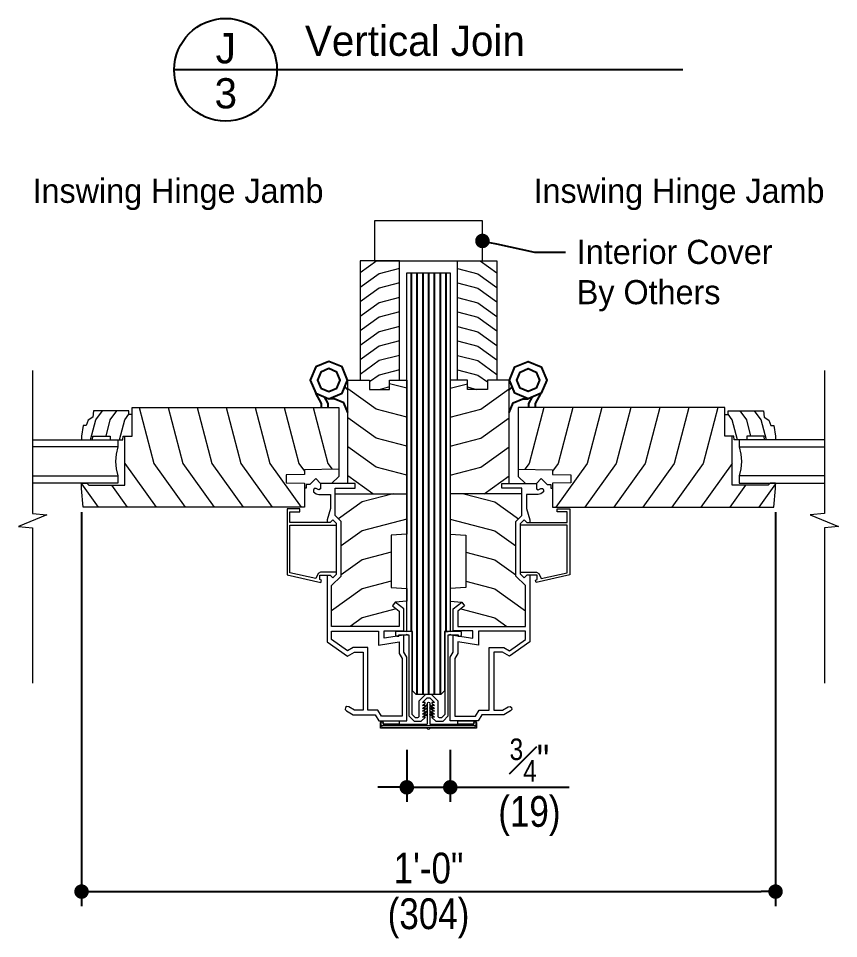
# Model space of a CAD drawing. Extents: x 0 to 204, y 0 to 88.
# Drawn here: x 115.89 to 130.04, y 49.41 to 65.28 of the extents above; entities that cross this region are included whole.
import ezdxf
from ezdxf.enums import TextEntityAlignment as Align

# ---------------------------------------------------------------- set-up
doc = ezdxf.new("R2010")
doc.units = 0
doc.header["$LTSCALE"] = 6
doc.header["$MEASUREMENT"] = 0
doc.layers.get('0').update_dxf_attribs({"linetype": 'CONTINUOUS'})
doc.layers.get('Defpoints').update_dxf_attribs({"linetype": 'CONTINUOUS'})
for name, color, linetype in [('A-ANNO-DIMS', 3, 'CONTINUOUS'), ('A-ANNO-TEXT', 4, 'CONTINUOUS'), ('A-DETL-MBND', 8, 'CONTINUOUS')]:
    doc.layers.add(name, color=color, linetype=linetype)
doc.layers.add('A-DETL-MCUT', color=6, linetype='CONTINUOUS', lineweight=20)
doc.layers.add('A-DETL-PATT', color=8, linetype='CONTINUOUS', lineweight=5)
doc.styles.add('ADF Text', font='FRABK.TTF', dxfattribs={"width": 0.85})
doc.dimstyles.new('1 1_2 inches equals 1 foot', dxfattribs={"dimtxt": 0.53125, "dimasz": 0.25, "dimexe": 0.25, "dimexo": 0.5, "dimgap": 0.125, "dimtad": 1, "dimdec": 6, "dimzin": 3, "dimdsep": 46, "dimlunit": 4, "dimtxsty": 'ADF Text', "dimblk": 'DOT', "dimcen": 0, "dimclrd": 256, "dimclre": 256, "dimclrt": 256, "dimadec": 0, "dimazin": 0, "dimtfac": 0.7, "dimtdec": 6, "dimtix": 1, "dimtmove": 0, "dimatfit": 0, "dimldrblk": 'DOT', "dimfxl": 0, "dimfrac": 1, "dimtolj": 1, "dimtzin": 4, "dimlwd": -1, "dimlwe": -1, "dimarcsym": 0})

# ---------------------------------------------------------------- blocks, each defined once
blk = doc.blocks.new('AW Mull Detail Tag')
at = {"layer": 'A-ANNO-TEXT'}
blk.add_line((8.771, 0), (0, 0), dxfattribs=at)
blk.add_circle((0.886, 0), 0.886, dxfattribs=at)
blk = doc.blocks.new('Vertical Join Tag')
at = {"layer": 'A-ANNO-TEXT'}
blk.add_blockref('AW Mull Detail Tag', (0, 0), dxfattribs=at)
at = {"layer": 'A-ANNO-TEXT', "insert": (2.254, 0.232), "char_height": 0.52083, "width": 7.63397, "attachment_point": 7, "line_spacing_factor": 1.04, "style": 'ADF Text'}
blk.add_mtext('{\\W1;Vertical Join}', dxfattribs=at)
blk = doc.blocks.new('400 Series Doors 6.5625 LVL')
at = {"layer": 'A-DETL-MBND'}
for p, q in [((0, 0.2), (-7.275, 0.2)), ((0, 0.3), (-6.187, 0.3)), ((0, 0.1), (-7.275, 0.1)), ((0, 0), (-7.275, 0)), ((0, -0.1), (-7.275, -0.1)), ((0, -0.2), (-7.275, -0.2)), ((0, -0.3), (-6.187, -0.3))]:
    blk.add_line(p, q, dxfattribs=at)
at = {"layer": 'A-DETL-MCUT'}
blk.add_line((-7.814, -0.796), (-7.814, -0.811), dxfattribs=at)
for points in [[(-7.766, -0.781, -1), (-7.766, -0.828), (-7.849, -0.828, -0.414214), (-7.856, -0.821), (-7.856, -0.029, 0.346802), (-7.862, -0.022, -0.78843), (-7.862, 0.022, 0.346802), (-7.856, 0.029), (-7.856, 0.821, -0.414214), (-7.849, 0.828), (-7.766, 0.828, -1), (-7.766, 0.781)], [(-7.623, 0.02, 0.667674), (-7.62, 0.033), (-7.637, 0.045, -1), (-7.62, 0.069), (-7.551, 0.02)], [(-7.514, 0.02, 0.667674), (-7.511, 0.033), (-7.528, 0.045, -1), (-7.511, 0.069), (-7.442, 0.02)], [(-7.623, -0.02, -0.667674), (-7.62, -0.033), (-7.637, -0.045, 1), (-7.62, -0.069), (-7.551, -0.02)], [(-7.514, -0.02, -0.667674), (-7.511, -0.033), (-7.528, -0.045, 1), (-7.511, -0.069), (-7.442, -0.02)]]:
    blk.add_lwpolyline(points, format="xyb", dxfattribs=at)
for points in [[(-7.815, -0.796), (-7.815, 0.797, 1), (-7.846, 0.797), (-7.846, -0.796, 1)], [(-7.766, -0.781, -1), (-7.766, -0.818), (-7.808, -0.818, -0.414214), (-7.814, -0.811), (-7.814, 0.811, -0.414214), (-7.807, 0.818), (-7.766, 0.818, -1), (-7.766, 0.781), (-7.789, 0.781), (-7.789, 0.027, 0.414214), (-7.782, 0.02), (-7.426, 0.02, -1), (-7.426, -0.02), (-7.782, -0.02, 0.414214), (-7.789, -0.027), (-7.789, -0.781), (-7.785, -0.781)], [(-6.212, 0.28, 0.414214), (-6.187, 0.305), (-6.187, 0.375), (-6.197, 0.375), (-6.187, 0.387), (-6.187, 0.545, 0.414214), (-6.212, 0.57), (-6.242, 0.57, 0.414214), (-6.267, 0.545), (-6.267, 0.51), (-6.247, 0.51), (-6.247, 0.387), (-6.237, 0.375), (-6.247, 0.375), (-6.247, 0.34), (-7.646, 0.34), (-7.736, 0.25), (-7.736, 0.128), (-7.675, 0.057, 0.69689), (-7.666, 0.06), (-7.666, 0.105), (-7.625, 0.057, 0.69689), (-7.616, 0.06), (-7.616, 0.105), (-7.575, 0.057, 0.69689), (-7.566, 0.06), (-7.566, 0.105), (-7.525, 0.057, 0.69689), (-7.516, 0.06), (-7.516, 0.105), (-7.475, 0.057, 0.69689), (-7.466, 0.06), (-7.466, 0.105), (-7.425, 0.057, 0.69689), (-7.416, 0.06), (-7.416, 0.105), (-7.336, 0.025), (-7.336, -0.025), (-7.416, -0.105), (-7.416, -0.06, 0.69689), (-7.425, -0.057), (-7.466, -0.105), (-7.466, -0.06, 0.69689), (-7.475, -0.057), (-7.516, -0.105), (-7.516, -0.06, 0.69689), (-7.525, -0.057), (-7.566, -0.105), (-7.566, -0.06, 0.69689), (-7.575, -0.057), (-7.616, -0.105), (-7.616, -0.06, 0.69689), (-7.625, -0.057), (-7.666, -0.105), (-7.666, -0.06, 0.69689), (-7.675, -0.057), (-7.736, -0.128), (-7.736, -0.25), (-7.646, -0.34), (-6.247, -0.34), (-6.247, -0.375), (-6.237, -0.375), (-6.247, -0.387), (-6.247, -0.51), (-6.267, -0.51), (-6.267, -0.545, 0.414214), (-6.242, -0.57), (-6.212, -0.57, 0.414214), (-6.187, -0.545), (-6.187, -0.387), (-6.197, -0.375), (-6.187, -0.375), (-6.187, -0.305, 0.414214), (-6.212, -0.28), (-7.621, -0.28), (-7.676, -0.225), (-7.676, -0.19, -0.414214), (-7.651, -0.165), (-7.391, -0.165), (-7.276, -0.05), (-7.276, 0.05), (-7.391, 0.165), (-7.651, 0.165, -0.414214), (-7.676, 0.19), (-7.676, 0.225), (-7.621, 0.28)]]:
    blk.add_lwpolyline(points, format="xyb", close=True, dxfattribs=at)
for points in [[(-7.731, 0.506), (-7.789, 0.506), (-7.789, 0.781), (-7.731, 0.781)], [(-6.187, 0.278), (-6.187, 0.375), (0, 0.375), (0, -0.375), (-6.187, -0.375), (-6.187, -0.278), (-7.212, -0.278), (-7.275, -0.215), (-7.275, 0.215), (-7.212, 0.278)], [(-7.731, -0.781), (-7.789, -0.781), (-7.789, -0.506), (-7.731, -0.506)]]:
    blk.add_lwpolyline(points, close=True, dxfattribs=at)
blk.add_lwpolyline([(-6.187, -0.28), (-6.187, -0.34)], dxfattribs=at)
blk = doc.blocks.new('Breakline 1')
at = {"layer": 'A-DETL-MCUT'}
blk.add_lwpolyline([(2.593, 0), (0.124, 0), (0.102, 0.244), (-0.102, -0.244), (-0.124, 0), (-2.802, 0)], dxfattribs=at)
blk = doc.blocks.new('400 Series DHG EJ')
at = {"layer": 'A-DETL-MCUT'}
blk.add_lwpolyline([(2.061, -0.165), (0, -0.165), (0, 0), (-0.156, 0), (-0.156, 0.342), (0, 0.342), (0, 0.515), (2.061, 0.515)], close=True, dxfattribs=at)
at = {"layer": 'A-DETL-PATT'}
for points in [[(0.18, 0.515), (0.089, 0.165), (-0.029, 0)], [(0.428, 0.515), (0.339, 0.165), (0.103, -0.165)], [(0.679, 0.515), (0.589, 0.165), (0.353, -0.165)], [(0.93, 0.515), (0.839, 0.165), (0.603, -0.165)], [(1.18, 0.515), (1.089, 0.165), (0.853, -0.165)], [(1.43, 0.515), (1.339, 0.165), (1.103, -0.165)], [(1.68, 0.515), (1.589, 0.165), (1.353, -0.165)], [(1.93, 0.515), (1.839, 0.165), (1.603, -0.165)], [(-0.115, 0.342), (-0.156, 0.184)], [(2.061, 0.125), (1.853, -0.165)]]:
    blk.add_lwpolyline(points, dxfattribs=at)
blk = doc.blocks.new('_DOT')
at = {"color": 0, "linetype": 'ByBlock'}
blk.add_line((-0.5, 0), (-1, 0), dxfattribs=at)
at = {"color": 0, "linetype": 'ByBlock', "const_width": 0.5}
blk.add_lwpolyline([(-0.25, 0, 1), (0.25, 0, 1)], format="xyb", close=True, dxfattribs=at)
blk = doc.blocks.new('*D108')
at = {"layer": 'A-ANNO-DIMS', "linetype": 'ByBlock', "transparency": 16777216}
for p, q in [((122.589, 52.664), (122.589, 51.768)), ((123.339, 52.664), (123.339, 51.768)), ((122.339, 52.018), (122.089, 52.018)), ((122.589, 52.018), (123.339, 52.018)), ((123.589, 52.018), (125.39, 52.018))]:
    blk.add_line(p, q, dxfattribs=at)
at = {"layer": 'Defpoints', "color": 0, "transparency": 16777216}
for p in [(122.589, 53.164), (123.339, 53.164), (123.339, 52.018)]:
    blk.add_point(p, dxfattribs=at)
at = {"layer": 'A-ANNO-DIMS', "transparency": 16777216, "xscale": 0.25, "yscale": 0.25, "zscale": 0.25}
blk.add_blockref('_DOT', (122.589, 52.018), dxfattribs=at)
at = {"layer": 'A-ANNO-DIMS', "transparency": 16777216, "xscale": 0.25, "yscale": 0.25, "zscale": 0.25, "rotation": 180}
blk.add_blockref('_DOT', (123.339, 52.018), dxfattribs=at)
at = {"layer": 'A-ANNO-DIMS', "transparency": 16777216, "insert": (124.704, 52.018), "char_height": 0.53125, "attachment_point": 5, "style": 'ADF Text'}
blk.add_mtext('\\A1;{\\H0.700000x;\\S3#4;}"\\P\\f [;\\fFranklin Gothic Book;(19)\\f]', dxfattribs=at)
blk = doc.blocks.new('*D109')
at = {"layer": 'A-ANNO-DIMS', "linetype": 'ByBlock', "transparency": 16777216}
for p, q in [((116.979, 56.764), (116.979, 49.969)), ((128.949, 56.764), (128.949, 49.969)), ((117.229, 50.219), (128.699, 50.219))]:
    blk.add_line(p, q, dxfattribs=at)
at = {"layer": 'Defpoints', "color": 0, "transparency": 16777216}
for p in [(116.979, 57.264), (128.949, 57.264), (128.949, 50.219)]:
    blk.add_point(p, dxfattribs=at)
at = {"layer": 'A-ANNO-DIMS', "transparency": 16777216, "xscale": 0.25, "yscale": 0.25, "zscale": 0.25, "rotation": 180}
blk.add_blockref('_DOT', (116.979, 50.219), dxfattribs=at)
at = {"layer": 'A-ANNO-DIMS', "transparency": 16777216, "xscale": 0.25, "yscale": 0.25, "zscale": 0.25}
blk.add_blockref('_DOT', (128.949, 50.219), dxfattribs=at)
at = {"layer": 'A-ANNO-DIMS', "transparency": 16777216, "attachment_point": 5, "style": 'ADF Text'}
for s, insert, char_height in [('\\A1;1\'-0"', (122.964, 50.621), 0.5312), ('\\A1;\\f [;\\fFranklin Gothic Book;(304)\\f]', (122.964, 49.757), 0.53125)]:
    blk.add_mtext(s, dxfattribs=dict(at, insert=insert, char_height=char_height))
blk = doc.blocks.new('3_4 Glass-flat-4')
at = {"layer": 'A-DETL-MCUT'}
for p, q in [((0, -0.125), (1.469, -0.125)), ((1.469, -0.625), (0, -0.625))]:
    blk.add_line(p, q, dxfattribs=at)
blk.add_lwpolyline([(1.469, 0), (0, 0), (0, -0.125), (0.027, -0.247), (0.036, -0.375), (0.027, -0.503), (0, -0.625), (0, -0.75), (1.469, -0.75)], dxfattribs=at)
at = {"layer": 'A-DETL-MCUT', "const_width": 0.0000001}
for points in [[(0.186, -0.625), (0.186, -0.586), (0.067, -0.538), (0.067, -0.212), (0.186, -0.164), (0.186, -0.125)], [(0.375, -0.125), (0.375, -0.625)]]:
    blk.add_lwpolyline(points, dxfattribs=at)
blk = doc.blocks.new('400 Series Door Glass Stop-flat-5')
at = {"layer": 'A-DETL-MCUT'}
blk.add_lwpolyline([(0.758, -0.102), (0.797, -0.19), (0.844, -0.19), (0.875, -0.376), (0.875, -0.438), (0.684, -0.438), (0.679, -0.376), (0.383, -0.376), (0.378, -0.438), (0.161, -0.438), (0.156, -0.376), (0, -0.376), (0, 0), (0.057, 0), (0.057, 0.062), (0.667, 0.062), (0.677, -0.048), (0.758, -0.102)], dxfattribs=at)
at = {"layer": 'A-DETL-PATT'}
for points in [[(0.218, -0.438), (0.128, -0.097), (0.057, 0.002)], [(0.451, -0.376), (0.378, -0.097), (0.264, 0.062)], [(0.718, -0.438), (0.628, -0.097), (0.514, 0.062)]]:
    blk.add_lwpolyline(points, dxfattribs=at)
blk = doc.blocks.new('400 Series Inswing Stile Rail')
at = {"layer": 'A-DETL-MCUT'}
blk.add_lwpolyline([(3.688, -1.337), (3.688, -0.494), (3.563, -0.494), (3.563, 0), (0, 0), (0, -1.063), (0.594, -1.073), (0.594, -1.157), (0.907, -1.162), (0.907, -1.301), (0.594, -1.306), (0.594, -1.719), (4.407, -1.719), (4.438, -1.4), (4.438, -1.306), (4.344, -1.306), (4.313, -1.337)], close=True, dxfattribs=at)
blk.add_lwpolyline([(0, -1.063), (0, -1.188), (0.123, -1.313), (0.313, -1.313), (0.398, -1.227), (0.5, -1.331), (0.563, -1.331), (0.563, -1.393), (0.594, -1.393)], dxfattribs=at)
at = {"layer": 'A-DETL-PATT'}
for points in [[(0.444, 0), (0.188, -0.965), (0.117, -1.065)], [(0.944, 0), (0.688, -0.965), (0.594, -1.097)], [(1.444, 0), (1.188, -0.965), (0.649, -1.719)], [(1.944, 0), (1.688, -0.965), (1.149, -1.719)], [(2.444, 0), (2.188, -0.965), (1.649, -1.719)], [(2.944, 0), (2.688, -0.965), (2.149, -1.719)], [(3.444, 0), (3.188, -0.965), (2.649, -1.719)], [(3.688, -0.965), (3.149, -1.719)], [(3.922, -1.337), (3.649, -1.719)], [(4.438, -1.315), (4.149, -1.719)]]:
    blk.add_lwpolyline(points, dxfattribs=at)
at = {"layer": 'A-DETL-MCUT'}
for name, p in [('400 Series Door Glass Stop-flat-5', (3.563, -0.118)), ('3_4 Glass-flat-4', (3.813, -0.556))]:
    blk.add_blockref(name, p, dxfattribs=at)
blk = doc.blocks.new('400 Series Stile Rail-flat-1')
at = {"layer": 'A-DETL-MCUT'}
for points in [[(-0.156, -1.313), (-0.156, 0.469), (-0.532, 0.469), (-0.532, 0.313), (-0.874, 0.313), (-0.874, 0.469), (-1.172, 0.469), (-1.172, -2.186), (-0.906, -2.2), (-0.906, -3.107), (-1.172, -3.121), (-1.172, -3.341), (-0.974, -3.356)], [(0.203, -2.89), (0.203, -4.044), (-0.148, -4.289), (-0.27, -4.219), (-0.422, -4.219), (-0.422, -5.219), (-0.27, -5.219), (-0.171, -5.162), (-0.14, -5.157), (-0.115, -5.176), (-0.112, -5.207), (-0.131, -5.231), (-0.248, -5.299), (-0.629, -5.299), (-0.691, -5.406), (-1.172, -5.406), (-1.172, -4.309), (-1.122, -4.223), (-1.122, -3.929), (-0.785, -3.982), (-0.785, -3.855), (-1.122, -3.855), (-1.122, -3.475), (-0.974, -3.356), (-0.924, -3.419), (-1.042, -3.513), (-1.042, -3.779), (0.123, -3.779), (0.123, -3.071), (-0.041, -2.908), (-0.041, -1.967), (0.063, -1.864), (0.063, -1.393), (-0.281, -1.393), (-0.281, -1.313), (0.313, -1.313), (0.313, -1.403), (0.347, -1.423), (0.392, -1.397), (0.423, -1.397), (0.438, -1.424), (0.438, -1.452), (0.393, -1.489), (0.344, -1.5), (0.143, -1.5), (0.143, -1.744), (0.203, -1.938), (0.203, -1.984)], [(0.063, -1.487), (-1.172, -1.487)], [(0.039, -2.843), (0.315, -2.843), (0.358, -2.861), (0.394, -2.951), (0.844, -2.85), (0.844, -2.031), (0.039, -2.031), (0.039, -2), (0.101, -1.939), (0.146, -1.984), (0.844, -1.984), (0.844, -1.797), (0.672, -1.797), (0.672, -1.75), (0.891, -1.75), (0.891, -2.887), (0.307, -3.019), (0.298, -2.976), (0.328, -2.969), (0.328, -2.89), (0.146, -2.89), (0.101, -2.936), (0.039, -2.875), (0.039, -2.031)]]:
    blk.add_lwpolyline(points, dxfattribs=at)
blk.add_lwpolyline([(-0.675, -5.219), (-0.502, -5.219), (-0.502, -4.139), (-0.248, -4.139), (-0.152, -4.195), (0.123, -4.002), (0.123, -3.859), (-0.685, -3.859), (-0.685, -4.099), (-1.042, -4.043), (-1.042, -4.244), (-1.092, -4.331), (-1.092, -5.326), (-0.737, -5.326)], close=True, dxfattribs=at)
at = {"layer": 'A-DETL-PATT'}
for points in [[(-1.172, 0.332), (-0.874, 0.411)], [(-1.172, -0.168), (-0.643, -0.028), (-0.156, 0.32)], [(-1.172, -0.668), (-0.643, -0.528), (-0.156, -0.18)], [(-1.172, -1.168), (-0.643, -1.028), (-0.156, -0.68)], [(-0.585, -1.487), (-0.156, -1.18)], [(-0.94, -1.487), (-0.404, -1.629), (0.005, -1.921)], [(-1.172, -1.925), (-0.404, -2.129), (-0.041, -2.389)], [(-0.906, -2.496), (-0.404, -2.629), (-0.041, -2.889)], [(-0.906, -2.996), (-0.404, -3.129), (0.123, -3.506)], [(-0.992, -3.473), (-0.404, -3.629), (-0.194, -3.779)]]:
    blk.add_lwpolyline(points, dxfattribs=at)
at = {"layer": 'A-DETL-MCUT'}
blk.add_blockref('400 Series Inswing Stile Rail', (0, 0), dxfattribs=at)
blk = doc.blocks.new('400 Inswing Hinge Jamb Flangeless')
at = {"layer": 'A-DETL-MBND'}
blk.add_line((-1.016, -0.163), (-1.069, -0.11), dxfattribs=at)
for points in [[(-1.57, -0.223), (-1.343, -0.317), (-1.116, -0.223), (-1.022, 0.004), (-1.116, 0.231), (-1.343, 0.326), (-1.57, 0.231), (-1.664, 0.004)], [(-1.482, -0.135), (-1.343, -0.193), (-1.204, -0.135), (-1.146, 0.004), (-1.204, 0.143), (-1.343, 0.201), (-1.482, 0.143), (-1.54, 0.004)]]:
    blk.add_lwpolyline(points, close=True, dxfattribs=at)
for points in [[(-1.473, -0.469), (-1.473, -0.402), (-1.57, -0.223)], [(-1.355, -0.469), (-1.355, -0.402), (-1.418, -0.286)], [(-1.016, -0.553), (-1.085, -0.387), (-1.252, -0.317), (-1.343, -0.317)]]:
    blk.add_lwpolyline(points, dxfattribs=at)
at = {"layer": 'A-DETL-MCUT', "xscale": -1}
blk.add_blockref('400 Series Stile Rail-flat-1', (-1.172, -0.469), dxfattribs=at)
blk = doc.blocks.new('400 Series Interior Casing 26')
at = {"layer": 'A-DETL-MCUT', "color": 145}
blk.add_lwpolyline([(0, 0.688), (-1.86, 0.688), (-1.86, 0), (0, 0)], close=True, dxfattribs=at)
blk = doc.blocks.new('400s LVL Interior Cover By Others')
at = {"layer": 'A-ANNO-TEXT', "color": 145}
for p, q in [((2.086, -0.396), (2.742, -0.535)), ((2.742, -0.535), (3.276, -0.535))]:
    blk.add_line(p, q, dxfattribs=at)
at = {"layer": 'A-ANNO-TEXT', "color": 145, "xscale": 0.2499999999999997, "yscale": 0.2499999999999997, "zscale": 0.2499999999999997, "rotation": 168.0428150703033}
blk.add_blockref('_DOT', (1.842, -0.344), dxfattribs=at)
at = {"layer": 'A-ANNO-TEXT', "color": 145, "insert": (3.47, -0.324), "char_height": 0.41667, "width": 5.27451, "attachment_point": 1, "style": 'ADF Text'}
blk.add_mtext('\\pi-1.25,l1.25,t1.25;{\\W1;Interior Cover\\PBy Others}', dxfattribs=at)

msp = doc.modelspace()

# ---------------------------------------------------------------- block references
msp.add_blockref('Vertical Join Tag', (118.5782052, 64.3966269))
at = {"layer": 'A-ANNO-TEXT'}
for name, p in [('400s LVL Interior Cover By Others', (122.0515745, 61.786901)), ('400 Inswing Hinge Jamb Flangeless', (122.5882564, 59.038901))]:
    msp.add_blockref(name, p, dxfattribs=at)
at = {"layer": 'A-ANNO-TEXT', "xscale": -1}
msp.add_blockref('400 Inswing Hinge Jamb Flangeless', (123.3387564, 59.038901), dxfattribs=at)
at = {"layer": 'A-DETL-MBND', "rotation": 90}
msp.add_blockref('400 Series Doors 6.5625 LVL', (122.9637564, 60.894901), dxfattribs=at)
at = {"layer": 'A-DETL-MCUT'}
msp.add_blockref('400 Series Interior Casing 26', (123.8932564, 61.099401), dxfattribs=at)
at = {"layer": 'A-DETL-MCUT', "xscale": -1, "rotation": 270}
for name, p in [('400 Series DHG EJ', (121.9482564, 59.038901)), ('Breakline 1', (116.1343204, 56.6174623))]:
    msp.add_blockref(name, p, dxfattribs=at)
at = {"layer": 'A-DETL-MCUT', "rotation": 90}
for name, p in [('400 Series DHG EJ', (123.9782564, 59.038901)), ('Breakline 1', (129.7926925, 56.6174623))]:
    msp.add_blockref(name, p, dxfattribs=at)

# ---------------------------------------------------------------- texts
at = {"layer": 'A-ANNO-TEXT', "style": 'ADF Text'}
msp.add_text('J', height=0.5208333, dxfattribs=at).set_placement((119.4673976, 64.3504957), align=Align.BOTTOM_CENTER)
msp.add_text('3', height=0.5208333, dxfattribs=at).set_placement((119.4673976, 64.2508569), align=Align.TOP_CENTER)
at = {"layer": 'A-ANNO-TEXT', "char_height": 0.416666667, "width": 5.27451257, "style": 'ADF Text'}
for insert, attachment_point in [((116.1348204, 61.974401), 7), ((129.7926925, 61.974401), 9)]:
    msp.add_mtext('\\pi-1.25,l1.25,t1.25;{\\W1;Inswing Hinge Jamb}', dxfattribs=dict(at, insert=insert, attachment_point=attachment_point))

# ---------------------------------------------------------------- dimensions: what is measured, and where the dimension line sits
at = {"layer": 'A-ANNO-DIMS'}
dim = msp.add_linear_dim(base=(128.9487564, 50.2190807), p1=(116.9787564, 57.263901), p2=(128.9487564, 57.263901), dimstyle='1 1_2 inches equals 1 foot', override={"dimdec": 4, "dimpost": '\\X\\f'}, dxfattribs=at)
dim.commit()
dim.dimension.update_dxf_attribs({"geometry": '*D109', "text_midpoint": (122.9637564, 50.2190807)})
dim = msp.add_linear_dim(base=(123.3387564, 52.0175807), p1=(122.5887564, 53.163901), p2=(123.3387564, 53.163901), dimstyle='1 1_2 inches equals 1 foot', override={"dimdec": 4, "dimpost": '\\X\\f'}, dxfattribs=at)
dim.commit()
dim.dimension.update_dxf_attribs({"geometry": '*D108', "text_midpoint": (124.7044879, 52.0175807), "dimtype": 160})

doc.saveas('drawing.dxf')
